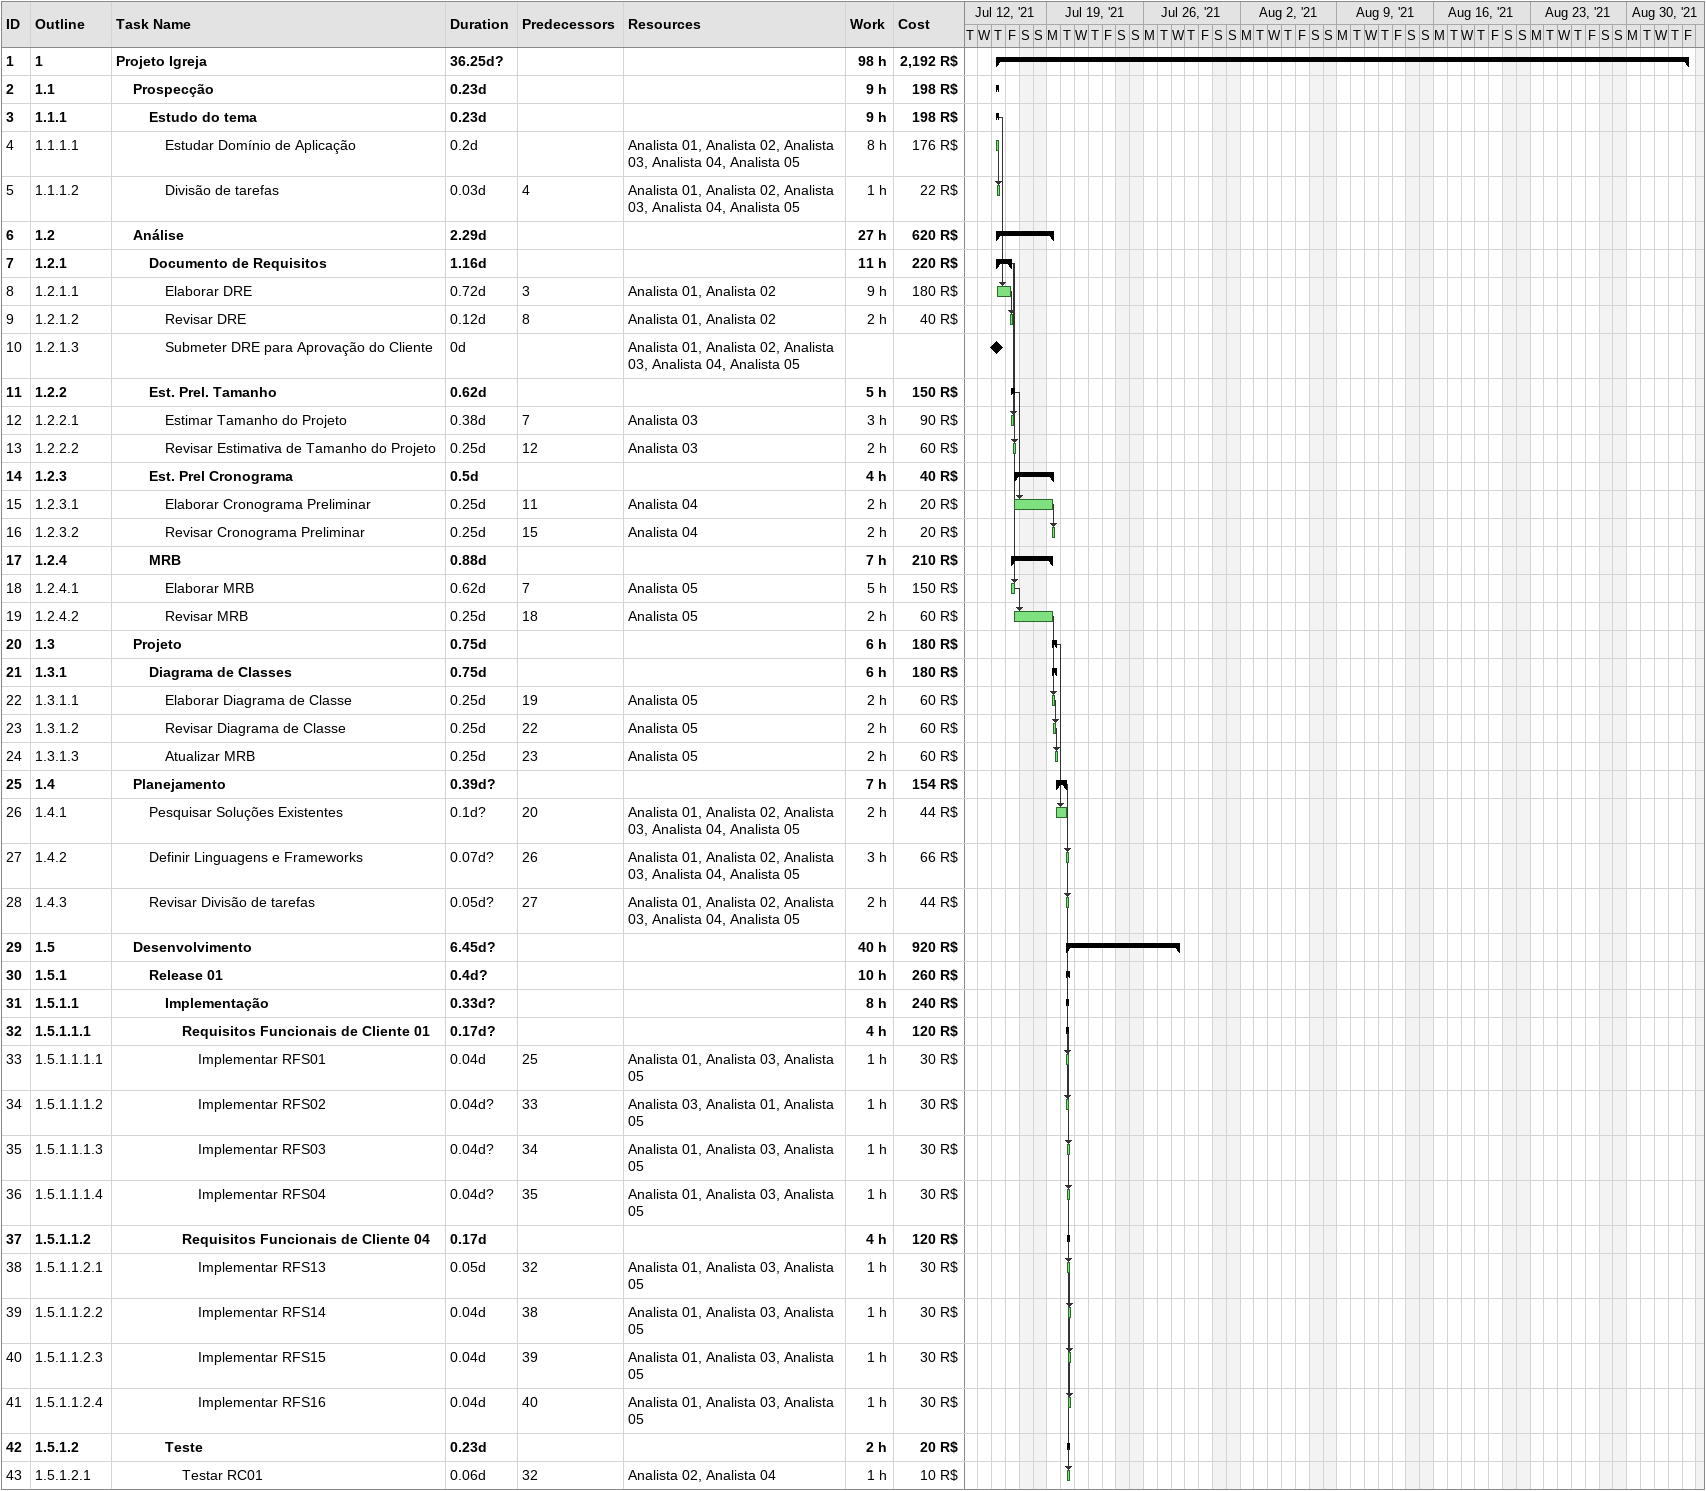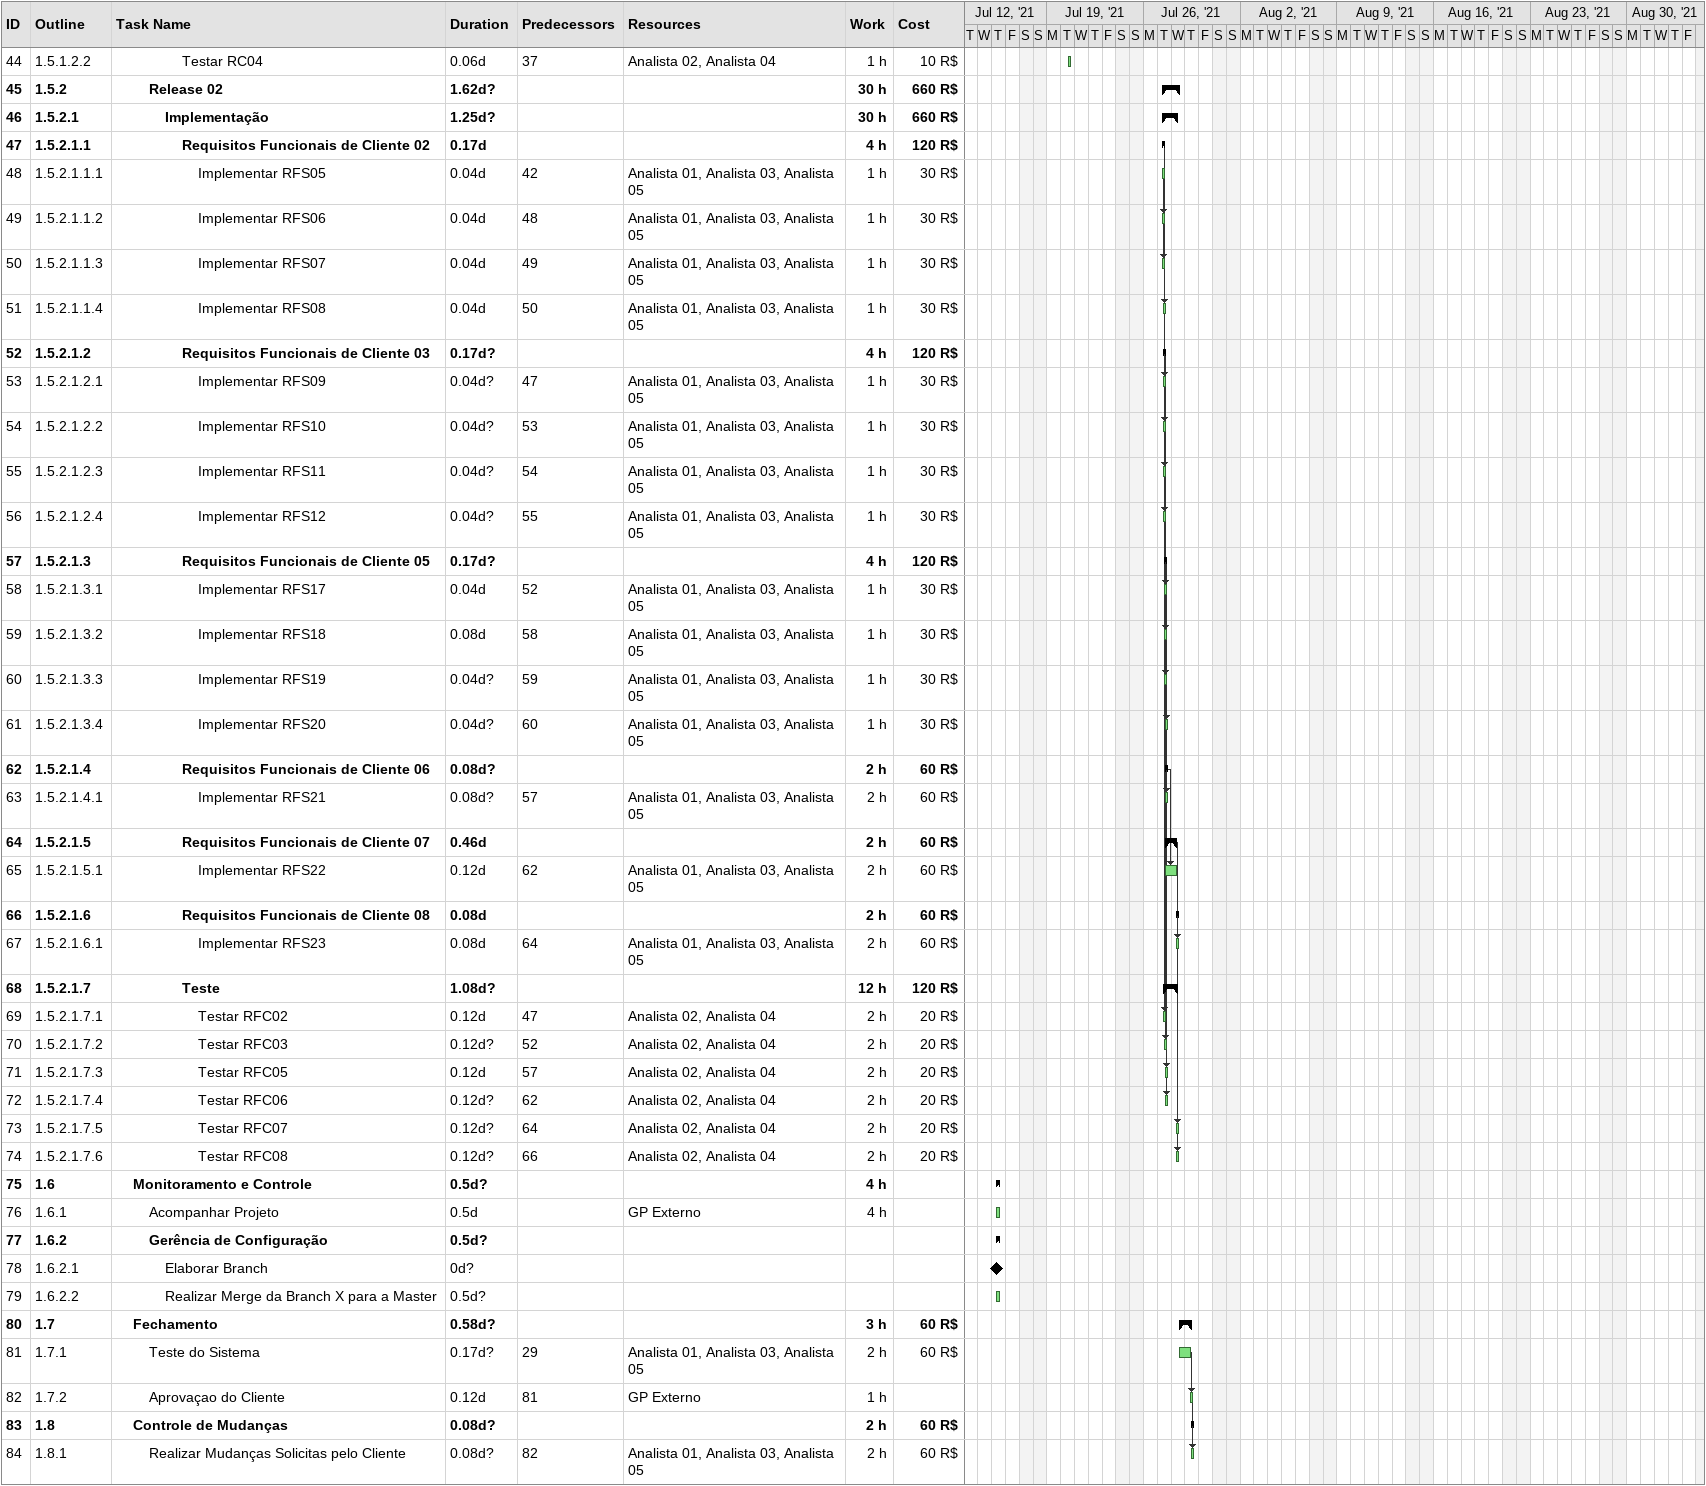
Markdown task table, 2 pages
| ID | WBS | Task | Duration | Start | Finish | Predecessors | Resources | Work (h) | Cost (R$) |
|---|---|---|---|---|---|---|---|---|---|
| 1 | 1 | **Projeto Igreja** | 36.25d? | 2021-07-15 | 2021-09-03 |  |  | 98 | 2192 |
| 2 | 1.1 | **Prospecção** | 0.23d | 2021-07-15 | 2021-07-15 |  |  | 9 | 198 |
| 3 | 1.1.1 | **Estudo do tema** | 0.23d | 2021-07-15 | 2021-07-15 |  |  | 9 | 198 |
| 4 | 1.1.1.1 | Estudar Domínio de Aplicação | 0.2d | 2021-07-15 | 2021-07-15 |  | Analista 01, Analista 02, Analista 03, Analista 04, Analista 05 | 8 | 176 |
| 5 | 1.1.1.2 | Divisão de tarefas | 0.03d | 2021-07-15 | 2021-07-15 | 4 | Analista 01, Analista 02, Analista 03, Analista 04, Analista 05 | 1 | 22 |
| 6 | 1.2 | **Análise** | 2.29d | 2021-07-15 | 2021-07-19 |  |  | 27 | 620 |
| 7 | 1.2.1 | **Documento de Requisitos** | 1.16d | 2021-07-15 | 2021-07-16 |  |  | 11 | 220 |
| 8 | 1.2.1.1 | Elaborar DRE | 0.72d | 2021-07-15 | 2021-07-16 | 3 | Analista 01, Analista 02 | 9 | 180 |
| 9 | 1.2.1.2 | Revisar DRE | 0.12d | 2021-07-16 | 2021-07-16 | 8 | Analista 01, Analista 02 | 2 | 40 |
| 10 | 1.2.1.3 | Submeter DRE para Aprovação do Cliente | 0d | 2021-07-15 | 2021-07-15 |  | Analista 01, Analista 02, Analista 03, Analista 04, Analista 05 |  |  |
| 11 | 1.2.2 | **Est. Prel. Tamanho** | 0.62d | 2021-07-16 | 2021-07-16 |  |  | 5 | 150 |
| 12 | 1.2.2.1 | Estimar Tamanho do Projeto | 0.38d | 2021-07-16 | 2021-07-16 | 7 | Analista 03 | 3 | 90 |
| 13 | 1.2.2.2 | Revisar Estimativa de Tamanho do Projeto | 0.25d | 2021-07-16 | 2021-07-16 | 12 | Analista 03 | 2 | 60 |
| 14 | 1.2.3 | **Est. Prel Cronograma** | 0.5d | 2021-07-16 | 2021-07-19 |  |  | 4 | 40 |
| 15 | 1.2.3.1 | Elaborar Cronograma Preliminar | 0.25d | 2021-07-16 | 2021-07-19 | 11 | Analista 04 | 2 | 20 |
| 16 | 1.2.3.2 | Revisar Cronograma Preliminar | 0.25d | 2021-07-19 | 2021-07-19 | 15 | Analista 04 | 2 | 20 |
| 17 | 1.2.4 | **MRB** | 0.88d | 2021-07-16 | 2021-07-19 |  |  | 7 | 210 |
| 18 | 1.2.4.1 | Elaborar MRB | 0.62d | 2021-07-16 | 2021-07-16 | 7 | Analista 05 | 5 | 150 |
| 19 | 1.2.4.2 | Revisar MRB | 0.25d | 2021-07-16 | 2021-07-19 | 18 | Analista 05 | 2 | 60 |
| 20 | 1.3 | **Projeto** | 0.75d | 2021-07-19 | 2021-07-19 |  |  | 6 | 180 |
| 21 | 1.3.1 | **Diagrama de Classes** | 0.75d | 2021-07-19 | 2021-07-19 |  |  | 6 | 180 |
| 22 | 1.3.1.1 | Elaborar Diagrama de Classe | 0.25d | 2021-07-19 | 2021-07-19 | 19 | Analista 05 | 2 | 60 |
| 23 | 1.3.1.2 | Revisar Diagrama de Classe | 0.25d | 2021-07-19 | 2021-07-19 | 22 | Analista 05 | 2 | 60 |
| 24 | 1.3.1.3 | Atualizar MRB | 0.25d | 2021-07-19 | 2021-07-19 | 23 | Analista 05 | 2 | 60 |
| 25 | 1.4 | **Planejamento** | 0.39d? | 2021-07-19 | 2021-07-20 |  |  | 7 | 154 |
| 26 | 1.4.1 | Pesquisar Soluções Existentes | 0.1d? | 2021-07-19 | 2021-07-20 | 20 | Analista 01, Analista 02, Analista 03, Analista 04, Analista 05 | 2 | 44 |
| 27 | 1.4.2 | Definir Linguagens e Frameworks | 0.07d? | 2021-07-20 | 2021-07-20 | 26 | Analista 01, Analista 02, Analista 03, Analista 04, Analista 05 | 3 | 66 |
| 28 | 1.4.3 | Revisar Divisão de tarefas | 0.05d? | 2021-07-20 | 2021-07-20 | 27 | Analista 01, Analista 02, Analista 03, Analista 04, Analista 05 | 2 | 44 |
| 29 | 1.5 | **Desenvolvimento** | 6.45d? | 2021-07-20 | 2021-07-28 |  |  | 40 | 920 |
| 30 | 1.5.1 | **Release 01** | 0.4d? | 2021-07-20 | 2021-07-20 |  |  | 10 | 260 |
| 31 | 1.5.1.1 | **Implementação** | 0.33d? | 2021-07-20 | 2021-07-20 |  |  | 8 | 240 |
| 32 | 1.5.1.1.1 | **Requisitos Funcionais de Cliente 01** | 0.17d? | 2021-07-20 | 2021-07-20 |  |  | 4 | 120 |
| 33 | 1.5.1.1.1.1 | Implementar RFS01 | 0.04d | 2021-07-20 | 2021-07-20 | 25 | Analista 01, Analista 03, Analista 05 | 1 | 30 |
| 34 | 1.5.1.1.1.2 | Implementar RFS02 | 0.04d? | 2021-07-20 | 2021-07-20 | 33 | Analista 03, Analista 01, Analista 05 | 1 | 30 |
| 35 | 1.5.1.1.1.3 | Implementar RFS03 | 0.04d? | 2021-07-20 | 2021-07-20 | 34 | Analista 01, Analista 03, Analista 05 | 1 | 30 |
| 36 | 1.5.1.1.1.4 | Implementar RFS04 | 0.04d? | 2021-07-20 | 2021-07-20 | 35 | Analista 01, Analista 03, Analista 05 | 1 | 30 |
| 37 | 1.5.1.1.2 | **Requisitos Funcionais de Cliente 04** | 0.17d | 2021-07-20 | 2021-07-20 |  |  | 4 | 120 |
| 38 | 1.5.1.1.2.1 | Implementar RFS13 | 0.05d | 2021-07-20 | 2021-07-20 | 32 | Analista 01, Analista 03, Analista 05 | 1 | 30 |
| 39 | 1.5.1.1.2.2 | Implementar RFS14 | 0.04d | 2021-07-20 | 2021-07-20 | 38 | Analista 01, Analista 03, Analista 05 | 1 | 30 |
| 40 | 1.5.1.1.2.3 | Implementar RFS15 | 0.04d | 2021-07-20 | 2021-07-20 | 39 | Analista 01, Analista 03, Analista 05 | 1 | 30 |
| 41 | 1.5.1.1.2.4 | Implementar RFS16 | 0.04d | 2021-07-20 | 2021-07-20 | 40 | Analista 01, Analista 03, Analista 05 | 1 | 30 |
| 42 | 1.5.1.2 | **Teste** | 0.23d | 2021-07-20 | 2021-07-20 |  |  | 2 | 20 |
| 43 | 1.5.1.2.1 | Testar RC01 | 0.06d | 2021-07-20 | 2021-07-20 | 32 | Analista 02, Analista 04 | 1 | 10 |
| 44 | 1.5.1.2.2 | Testar RC04 | 0.06d | 2021-07-20 | 2021-07-20 | 37 | Analista 02, Analista 04 | 1 | 10 |
| 45 | 1.5.2 | **Release 02** | 1.62d? | 2021-07-27 | 2021-07-28 |  |  | 30 | 660 |
| 46 | 1.5.2.1 | **Implementação** | 1.25d? | 2021-07-27 | 2021-07-28 |  |  | 30 | 660 |
| 47 | 1.5.2.1.1 | **Requisitos Funcionais de Cliente 02** | 0.17d | 2021-07-27 | 2021-07-27 |  |  | 4 | 120 |
| 48 | 1.5.2.1.1.1 | Implementar RFS05 | 0.04d | 2021-07-27 | 2021-07-27 | 42 | Analista 01, Analista 03, Analista 05 | 1 | 30 |
| 49 | 1.5.2.1.1.2 | Implementar RFS06 | 0.04d | 2021-07-27 | 2021-07-27 | 48 | Analista 01, Analista 03, Analista 05 | 1 | 30 |
| 50 | 1.5.2.1.1.3 | Implementar RFS07 | 0.04d | 2021-07-27 | 2021-07-27 | 49 | Analista 01, Analista 03, Analista 05 | 1 | 30 |
| 51 | 1.5.2.1.1.4 | Implementar RFS08 | 0.04d | 2021-07-27 | 2021-07-27 | 50 | Analista 01, Analista 03, Analista 05 | 1 | 30 |
| 52 | 1.5.2.1.2 | **Requisitos Funcionais de Cliente 03** | 0.17d? | 2021-07-27 | 2021-07-27 |  |  | 4 | 120 |
| 53 | 1.5.2.1.2.1 | Implementar RFS09 | 0.04d? | 2021-07-27 | 2021-07-27 | 47 | Analista 01, Analista 03, Analista 05 | 1 | 30 |
| 54 | 1.5.2.1.2.2 | Implementar RFS10 | 0.04d? | 2021-07-27 | 2021-07-27 | 53 | Analista 01, Analista 03, Analista 05 | 1 | 30 |
| 55 | 1.5.2.1.2.3 | Implementar RFS11 | 0.04d? | 2021-07-27 | 2021-07-27 | 54 | Analista 01, Analista 03, Analista 05 | 1 | 30 |
| 56 | 1.5.2.1.2.4 | Implementar RFS12 | 0.04d? | 2021-07-27 | 2021-07-27 | 55 | Analista 01, Analista 03, Analista 05 | 1 | 30 |
| 57 | 1.5.2.1.3 | **Requisitos Funcionais de Cliente 05** | 0.17d? | 2021-07-27 | 2021-07-27 |  |  | 4 | 120 |
| 58 | 1.5.2.1.3.1 | Implementar RFS17 | 0.04d | 2021-07-27 | 2021-07-27 | 52 | Analista 01, Analista 03, Analista 05 | 1 | 30 |
| 59 | 1.5.2.1.3.2 | Implementar RFS18 | 0.08d | 2021-07-27 | 2021-07-27 | 58 | Analista 01, Analista 03, Analista 05 | 1 | 30 |
| 60 | 1.5.2.1.3.3 | Implementar RFS19 | 0.04d? | 2021-07-27 | 2021-07-27 | 59 | Analista 01, Analista 03, Analista 05 | 1 | 30 |
| 61 | 1.5.2.1.3.4 | Implementar RFS20 | 0.04d? | 2021-07-27 | 2021-07-27 | 60 | Analista 01, Analista 03, Analista 05 | 1 | 30 |
| 62 | 1.5.2.1.4 | **Requisitos Funcionais de Cliente 06** | 0.08d? | 2021-07-27 | 2021-07-27 |  |  | 2 | 60 |
| 63 | 1.5.2.1.4.1 | Implementar RFS21 | 0.08d? | 2021-07-27 | 2021-07-27 | 57 | Analista 01, Analista 03, Analista 05 | 2 | 60 |
| 64 | 1.5.2.1.5 | **Requisitos Funcionais de Cliente 07** | 0.46d | 2021-07-27 | 2021-07-28 |  |  | 2 | 60 |
| 65 | 1.5.2.1.5.1 | Implementar RFS22 | 0.12d | 2021-07-27 | 2021-07-28 | 62 | Analista 01, Analista 03, Analista 05 | 2 | 60 |
| 66 | 1.5.2.1.6 | **Requisitos Funcionais de Cliente 08** | 0.08d | 2021-07-28 | 2021-07-28 |  |  | 2 | 60 |
| 67 | 1.5.2.1.6.1 | Implementar RFS23 | 0.08d | 2021-07-28 | 2021-07-28 | 64 | Analista 01, Analista 03, Analista 05 | 2 | 60 |
| 68 | 1.5.2.1.7 | **Teste** | 1.08d? | 2021-07-27 | 2021-07-28 |  |  | 12 | 120 |
| 69 | 1.5.2.1.7.1 | Testar RFC02 | 0.12d | 2021-07-27 | 2021-07-27 | 47 | Analista 02, Analista 04 | 2 | 20 |
| 70 | 1.5.2.1.7.2 | Testar RFC03 | 0.12d? | 2021-07-27 | 2021-07-27 | 52 | Analista 02, Analista 04 | 2 | 20 |
| 71 | 1.5.2.1.7.3 | Testar RFC05 | 0.12d | 2021-07-27 | 2021-07-27 | 57 | Analista 02, Analista 04 | 2 | 20 |
| 72 | 1.5.2.1.7.4 | Testar RFC06 | 0.12d? | 2021-07-27 | 2021-07-27 | 62 | Analista 02, Analista 04 | 2 | 20 |
| 73 | 1.5.2.1.7.5 | Testar RFC07 | 0.12d? | 2021-07-28 | 2021-07-28 | 64 | Analista 02, Analista 04 | 2 | 20 |
| 74 | 1.5.2.1.7.6 | Testar RFC08 | 0.12d? | 2021-07-28 | 2021-07-28 | 66 | Analista 02, Analista 04 | 2 | 20 |
| 75 | 1.6 | **Monitoramento e Controle** | 0.5d? | 2021-07-15 | 2021-07-15 |  |  | 4 |  |
| 76 | 1.6.1 | Acompanhar Projeto | 0.5d | 2021-07-15 | 2021-07-15 |  | GP Externo | 4 |  |
| 77 | 1.6.2 | **Gerência de Configuração** | 0.5d? | 2021-07-15 | 2021-07-15 |  |  |  |  |
| 78 | 1.6.2.1 | Elaborar Branch | 0d? | 2021-07-15 | 2021-07-15 |  |  |  |  |
| 79 | 1.6.2.2 | Realizar Merge da Branch X para a Master | 0.5d? | 2021-07-15 | 2021-07-15 |  |  |  |  |
| 80 | 1.7 | **Fechamento** | 0.58d? | 2021-07-28 | 2021-07-29 |  |  | 3 | 60 |
| 81 | 1.7.1 | Teste do Sistema | 0.17d? | 2021-07-28 | 2021-07-29 | 29 | Analista 01, Analista 03, Analista 05 | 2 | 60 |
| 82 | 1.7.2 | Aprovaçao do Cliente | 0.12d | 2021-07-29 | 2021-07-29 | 81 | GP Externo | 1 |  |
| 83 | 1.8 | **Controle de Mudanças** | 0.08d? | 2021-07-29 | 2021-07-29 |  |  | 2 | 60 |
| 84 | 1.8.1 | Realizar Mudanças Solicitas pelo Cliente | 0.08d? | 2021-07-29 | 2021-07-29 | 82 | Analista 01, Analista 03, Analista 05 | 2 | 60 |
